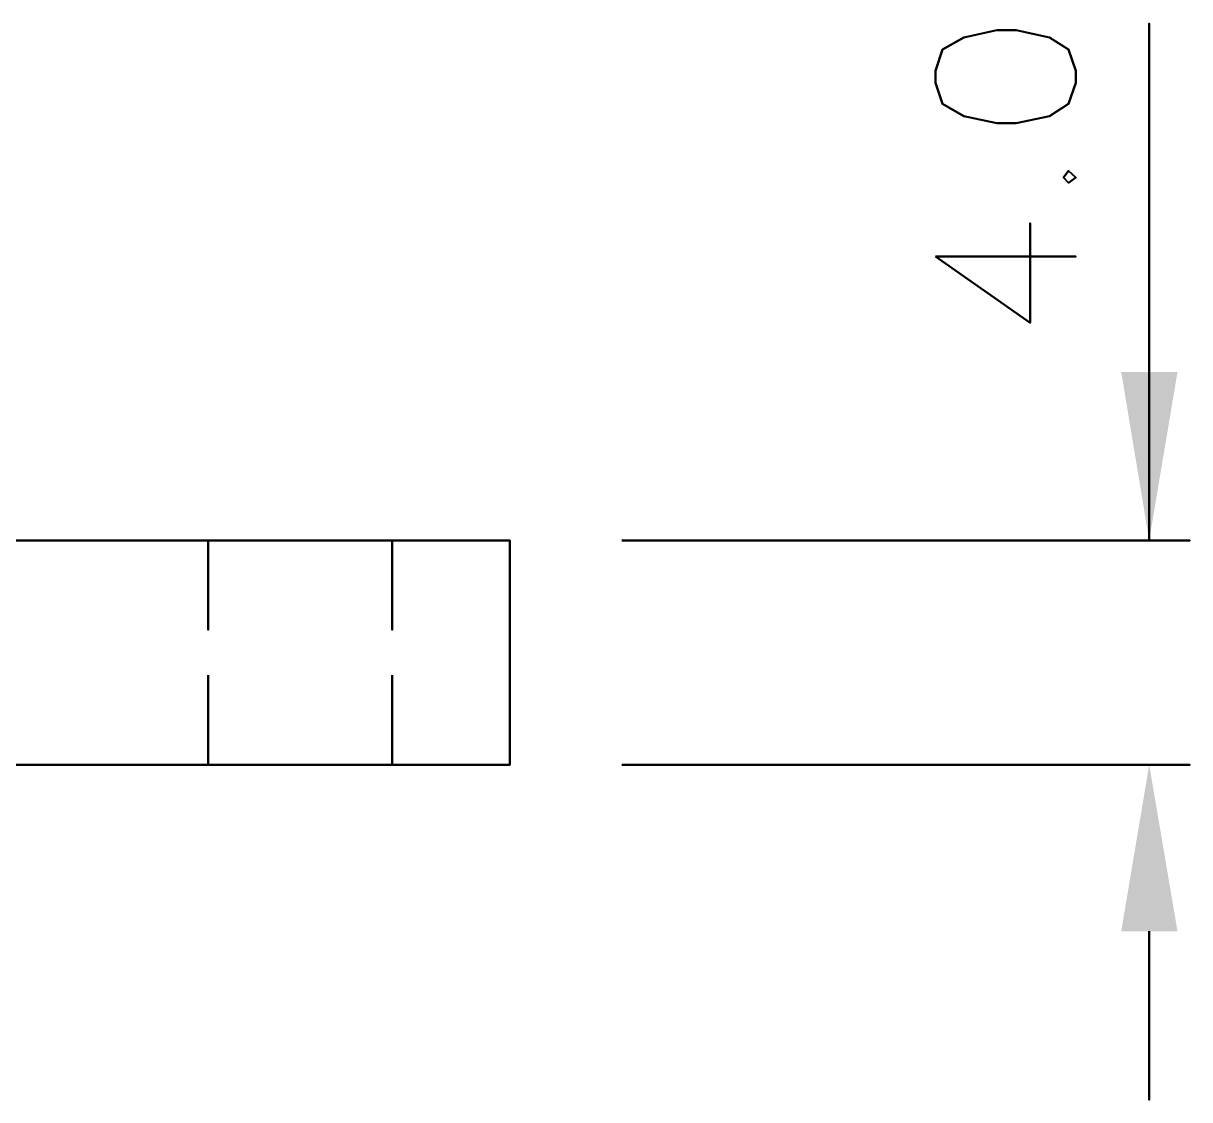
# Model space of a CAD drawing. Header units: millimetres. Extents: x 20 to 2064, y 18 to 2964.
# Drawn here: x 873.4 to 1106.6, y 1556.5 to 1771.7 of the extents above; entities that cross this region are included whole.
import ezdxf

# ---------------------------------------------------------------- set-up
doc = ezdxf.new("R2010")
doc.units = ezdxf.units.MM
doc.header["$MEASUREMENT"] = 0
doc.layers.get('0').update_dxf_attribs({"linetype": 'CONTINUOUS'})

msp = doc.modelspace()

# ---------------------------------------------------------------- hatches: boundary and pattern name
at = {"true_color": 0x000007}
for points in [[(1098.46, 1668.31), (1104.12, 1701.97), (1092.87, 1701.97)], [(1104.12, 1590.2), (1098.46, 1623.47), (1092.87, 1590.2)]]:
    msp.add_hatch(color=0, dxfattribs=at).paths.add_polyline_path(points)

# ---------------------------------------------------------------- linework, layer by layer
at = {"color": 0, "linetype": 'Continuous', "lineweight": 40, "true_color": 0x000007}
for points in [[(1098.46, 1668.31), (1098.46, 1771.66)], [(1098.46, 1771.66), (1098.46, 1771.66)], [(1068.02, 1770.28), (1061.38, 1768.84)], [(1071.84, 1770.28), (1068.02, 1770.28)], [(1068.02, 1770.28), (1068.02, 1770.28)], [(1078.54, 1768.84), (1071.84, 1770.28)], [(1071.84, 1770.28), (1071.84, 1770.28)], [(1061.38, 1768.84), (1057.17, 1766.4)], [(1061.38, 1768.84), (1061.38, 1768.84)], [(1082.35, 1766.4), (1078.54, 1768.84)], [(1078.54, 1768.84), (1078.54, 1768.84)], [(1057.17, 1766.4), (1055.73, 1762.2)], [(1057.17, 1766.4), (1057.17, 1766.4)], [(1083.8, 1762.2), (1082.35, 1766.4)], [(1082.35, 1766.4), (1082.35, 1766.4)], [(1055.73, 1762.2), (1055.73, 1762.2)], [(1055.73, 1762.2), (1055.73, 1759.76)], [(1083.8, 1759.76), (1083.8, 1762.2)], [(1083.8, 1762.2), (1083.8, 1762.2)], [(1055.73, 1759.76), (1057.17, 1755.56)], [(1055.73, 1759.76), (1055.73, 1759.76)], [(1082.35, 1755.56), (1083.8, 1759.76)], [(1083.8, 1759.76), (1083.8, 1759.76)], [(1057.17, 1755.56), (1057.17, 1755.56)], [(1057.17, 1755.56), (1061.38, 1753.12)], [(1078.54, 1753.12), (1082.35, 1755.56)], [(1082.35, 1755.56), (1082.35, 1755.56)], [(1061.38, 1753.12), (1061.38, 1753.12)], [(1061.38, 1753.12), (1068.02, 1751.68)], [(1071.84, 1751.68), (1078.54, 1753.12)], [(1078.54, 1753.12), (1078.54, 1753.12)], [(1068.02, 1751.68), (1068.02, 1751.68)], [(1068.02, 1751.68), (1071.84, 1751.68)], [(1071.84, 1751.68), (1071.84, 1751.68)], [(1082.35, 1742.21), (1081.3, 1740.83)], [(1083.8, 1740.83), (1082.35, 1742.21)], [(1082.35, 1742.21), (1082.35, 1742.21)], [(1081.3, 1740.83), (1082.35, 1739.78)], [(1081.3, 1740.83), (1081.3, 1740.83)], [(1082.35, 1739.78), (1083.8, 1740.83)], [(1082.35, 1739.78), (1082.35, 1739.78)], [(1083.8, 1740.83), (1083.8, 1740.83)], [(1074.66, 1711.77), (1074.66, 1731.75)], [(1074.66, 1731.75), (1074.66, 1731.75)], [(1055.73, 1725.05), (1074.66, 1711.77)], [(1055.73, 1725.05), (1083.8, 1725.05)], [(1083.8, 1725.05), (1083.8, 1725.05)], [(1074.66, 1711.77), (1074.66, 1711.77)], [(867.29, 1668.31), (970.65, 1668.31)], [(910.36, 1668.31), (910.36, 1650.42)], [(947.18, 1668.31), (947.18, 1650.42)], [(970.65, 1668.31), (970.65, 1623.47)], [(970.65, 1668.31), (970.65, 1668.31)], [(993.07, 1668.31), (1106.55, 1668.31)], [(1106.55, 1668.31), (1106.55, 1668.31)], [(910.36, 1650.42), (910.36, 1650.42)], [(947.18, 1650.42), (947.18, 1650.42)], [(910.36, 1641.35), (910.36, 1623.47)], [(947.18, 1641.35), (947.18, 1623.47)], [(867.29, 1623.47), (970.65, 1623.47)], [(910.36, 1623.47), (910.36, 1623.47)], [(947.18, 1623.47), (947.18, 1623.47)], [(970.65, 1623.47), (970.65, 1623.47)], [(970.65, 1623.47), (970.65, 1623.47)], [(993.07, 1623.47), (1106.55, 1623.47)], [(1106.55, 1623.47), (1106.55, 1623.47)], [(1098.46, 1590.2), (1098.46, 1556.53)], [(1098.46, 1556.53), (1098.46, 1556.53)]]:
    msp.add_lwpolyline(points, close=True, dxfattribs=at)

doc.saveas('drawing.dxf')
